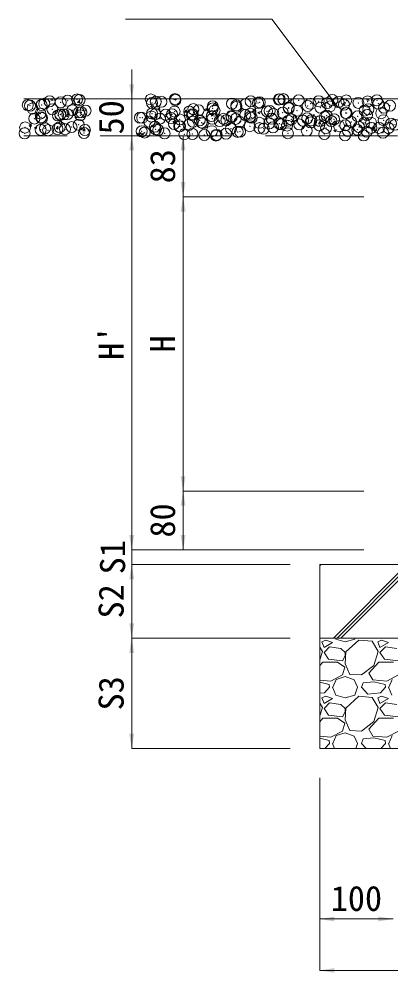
# Model space of a CAD drawing. Units: millimetres at full size. Extents: x 30799 to 61844, y 11231 to 18656.
# Drawn here: x 42634 to 43141, y 16271 to 17567 of the extents above; entities that cross this region are included whole.
import ezdxf
from ezdxf.enums import TextEntityAlignment as Align

# ---------------------------------------------------------------- set-up
doc = ezdxf.new("R2010")
doc.units = ezdxf.units.MM
doc.header["$LTSCALE"] = 30
doc.header["$PDMODE"] = 32
doc.header["$PDSIZE"] = 15
doc.linetypes.add('DASHED', pattern=[7.5, 6, -1.5])
for name, color, linetype, lineweight in [('ハッチング', 7, 'Continuous', 5), ('基礎', 3, 'Continuous', 13), ('寸法線', 7, 'Continuous', 9), ('引出線', 4, 'Continuous', 9)]:
    doc.layers.add(name, color=color, linetype=linetype, lineweight=lineweight)
doc.styles.add('ＭＳ ゴシック', font='')
doc.styles.get('ＭＳ ゴシック').set_extended_font_data('MS Gothic')

# ---------------------------------------------------------------- blocks, each defined once
blk = doc.blocks.new('filled_arrow')
at = {"color": 0, "linetype": 'Continuous', "lineweight": -2}
blk.add_solid([(7.5, 1.25), (0, 0), (7.5, -1.25)], dxfattribs=at)

msp = doc.modelspace()

# ---------------------------------------------------------------- hatches: boundary and pattern name
at = {"layer": 'ハッチング'}
h = msp.add_hatch(dxfattribs=at)
h.set_pattern_fill('USER', color=256, style=0, pattern_type=2)
h.set_pattern_definition([(45, (-26797.02, 13306.27), (-63.63961, 63.63961), []), (45, (-26792.02, 13306.27), (-63.63961, 63.63961), []), (45, (-26787.02, 13306.27), (-63.63961, 63.63961), [])])
h.paths.add_polyline_path([(43043.55, 16825.88), (43043.55, 16725.88), (43783.55, 16725.88), (43783.55, 16825.88)])
h.paths.add_polyline_path([(43331.15, 16747.01), (43495.94, 16747.01), (43495.94, 16804.76), (43331.15, 16804.76)], flags=16)

# ---------------------------------------------------------------- linework, layer by layer
for p, q in [((42667.22, 17456.63), (42669.74, 17454.92)), ((42667.23, 17456.66), (42670.79, 17458.02)), ((42669.74, 17454.92), (42670.77, 17457.99)), ((42677.47, 17457.07), (42678.98, 17458.88)), ((42677.47, 17457.07), (42680.5, 17456.81)), ((42680.32, 17456.77), (42679.93, 17458.88)), ((42713.9, 17453.89), (42716.35, 17456.81)), ((42713.9, 17453.88), (42716.94, 17453.62)), ((42716.76, 17453.58), (42716.17, 17456.77)), ((42843.64, 17458.58), (42848.16, 17457.88)), ((42843.68, 17458.52), (42844.03, 17458.88)), ((42848.15, 17457.81), (42848.03, 17458.88)), ((42897.89, 17450.11), (42901.85, 17454.23)), ((42902.37, 17449.4), (42901.81, 17454.23)), ((43001.93, 17456.74), (43004.45, 17455.03)), ((43001.94, 17456.77), (43005.5, 17458.13)), ((43004.45, 17455.03), (43005.48, 17458.1)), ((43074.95, 17452.7), (43078.5, 17454.07)), ((43077.46, 17450.97), (43078.49, 17454.04)), ((43107.66, 17457.03), (43109.21, 17458.88)), ((43107.66, 17457.03), (43110.7, 17456.76)), ((43110.51, 17456.73), (43110.12, 17458.88)), ((42813.23, 17448.49), (42815.76, 17446.79)), ((42813.24, 17448.52), (42816.8, 17449.89)), ((42815.75, 17446.79), (42816.78, 17449.86)), ((42823.21, 17444.32), (42826.25, 17444.05)), ((42823.22, 17444.32), (42825.66, 17447.24)), ((42826.07, 17444.02), (42825.48, 17447.2)), ((42859.65, 17441.14), (42862.1, 17444.05)), ((42859.65, 17441.13), (42862.69, 17440.87)), ((42862.5, 17440.83), (42861.92, 17444.02)), ((42886.24, 17444.42), (42888.76, 17442.72)), ((42886.25, 17444.45), (42889.81, 17445.82)), ((42888.76, 17442.72), (42889.79, 17445.79)), ((42896.09, 17437.95), (42898.54, 17440.87)), ((42897.86, 17450.17), (42902.38, 17449.47)), ((42898.94, 17437.64), (42898.35, 17440.83)), ((42952.08, 17441.77), (42956.59, 17441.07)), ((42952.11, 17441.7), (42956.06, 17445.82)), ((42956.58, 17441), (42956.02, 17445.82)), ((42959.26, 17440.39), (42962.81, 17441.75)), ((42961.77, 17438.65), (42962.8, 17441.72)), ((43074.93, 17452.67), (43077.46, 17450.96)), ((42687.76, 17425.85), (42691.72, 17429.97)), ((42692.24, 17425.14), (42691.68, 17429.97)), ((42697.54, 17436.17), (42700.07, 17434.47)), ((42697.55, 17436.21), (42701.11, 17437.57)), ((42700.07, 17434.47), (42701.1, 17437.54)), ((42843.55, 17428.04), (42846.08, 17426.33)), ((42843.57, 17428.07), (42847.12, 17429.43)), ((42846.08, 17426.33), (42847.11, 17429.4)), ((42896.09, 17437.94), (42899.13, 17437.68)), ((42932.53, 17434.76), (42934.97, 17437.68)), ((42932.53, 17434.76), (42935.56, 17434.49)), ((42935.38, 17434.46), (42934.79, 17437.64)), ((42959.24, 17440.35), (42961.77, 17438.65)), ((42968.96, 17431.57), (42971.41, 17434.49)), ((42968.96, 17431.57), (42972, 17431.3)), ((42971.81, 17431.27), (42971.23, 17434.45)), ((43005.4, 17428.38), (43007.85, 17431.3)), ((43005.4, 17428.38), (43008.44, 17428.12)), ((43006.29, 17433.36), (43010.81, 17432.66)), ((43006.32, 17433.29), (43010.28, 17437.42)), ((43008.25, 17428.08), (43007.66, 17431.27)), ((43010.8, 17432.59), (43010.24, 17437.41)), ((43032.25, 17436.28), (43034.78, 17434.58)), ((43032.26, 17436.32), (43035.82, 17437.68)), ((43034.77, 17434.58), (43035.8, 17437.65)), ((43041.84, 17425.2), (43044.29, 17428.11)), ((43044.69, 17424.89), (43044.1, 17428.08)), ((43060.54, 17424.88), (43064.5, 17429.01)), ((43065.01, 17424.18), (43064.45, 17429)), ((43105.25, 17432.22), (43107.78, 17430.51)), ((43105.27, 17432.25), (43108.83, 17433.61)), ((43107.78, 17430.51), (43108.81, 17433.58)), ((42648.08, 17422.05), (42650.53, 17424.97)), ((42648.08, 17422.05), (42651.12, 17421.78)), ((42650.93, 17421.75), (42650.34, 17424.93)), ((42654.86, 17419.79), (42657.38, 17418.08)), ((42654.87, 17419.82), (42658.43, 17421.19)), ((42657.38, 17418.09), (42658.41, 17421.16)), ((42684.52, 17418.86), (42686.97, 17421.78)), ((42684.52, 17418.86), (42687.55, 17418.59)), ((42687.37, 17418.56), (42686.78, 17421.74)), ((42687.73, 17425.91), (42692.25, 17425.21)), ((42720.95, 17415.68), (42723.4, 17418.59)), ((42720.95, 17415.67), (42723.99, 17415.41)), ((42723.8, 17415.37), (42723.22, 17418.56)), ((42727.86, 17415.72), (42730.36, 17414.04)), ((42727.88, 17415.75), (42730.36, 17416.71)), ((42916.56, 17423.97), (42919.09, 17422.26)), ((42916.57, 17424), (42920.13, 17425.37)), ((42919.08, 17422.26), (42920.11, 17425.33)), ((42989.56, 17419.9), (42992.09, 17418.2)), ((42989.58, 17419.93), (42993.14, 17421.3)), ((42992.09, 17418.2), (42993.12, 17421.27)), ((43041.84, 17425.19), (43044.87, 17424.93)), ((43060.51, 17424.95), (43065.03, 17424.25)), ((43062.57, 17415.83), (43065.1, 17414.13)), ((43062.59, 17415.86), (43066.14, 17417.23)), ((43065.1, 17414.13), (43066.13, 17417.2)), ((43078.27, 17422.01), (43080.72, 17424.93)), ((43078.27, 17422.01), (43081.31, 17421.74)), ((43081.12, 17421.71), (43080.54, 17424.89)), ((43114.71, 17418.82), (43117.16, 17421.74)), ((43114.71, 17418.82), (43117.75, 17418.55)), ((43114.72, 17416.54), (43119.24, 17415.84)), ((43114.75, 17416.48), (43118.71, 17420.6)), ((43117.56, 17418.52), (43116.97, 17421.7)), ((43119.23, 17415.77), (43118.67, 17420.59)), ((42795.14, 17410.87), (42796.28, 17412.22)), ((42795.14, 17409.18), (42796.86, 17409.03)), ((42796.68, 17409), (42796.09, 17412.18)), ((42796.16, 17409.1), (42797.55, 17408.88)), ((42796.19, 17409.03), (42800.15, 17413.16)), ((42800.61, 17408.88), (42800.11, 17413.15)), ((42800.87, 17411.65), (42803.4, 17409.95)), ((42800.88, 17411.68), (42804.44, 17413.05)), ((42803.39, 17409.95), (42804.42, 17413.02)), ((42832.55, 17408.88), (42832.53, 17408.99)), ((42832.59, 17408.88), (42832.71, 17409.03)), ((42877.19, 17408.88), (42877.45, 17408.98)), ((42877.41, 17408.88), (42877.43, 17408.95)), ((43135.58, 17411.76), (43138.1, 17410.06)), ((43135.59, 17411.8), (43139.15, 17413.16)), ((43138.1, 17410.06), (43139.13, 17413.13)), ((43051.71, 16723.08), (43046.38, 16720.8)), ((43046.38, 16720.8), (43049.43, 16713.18)), ((43049.43, 16713.18), (43060.86, 16720.03)), ((43060.86, 16720.03), (43051.71, 16723.08)), ((43064.88, 16725.88), (43065.43, 16724.61)), ((43065.43, 16724.61), (43078.38, 16720.8)), ((43078.38, 16720.8), (43091.34, 16724.61)), ((43096.67, 16723.08), (43079.15, 16707.08)), ((43091.34, 16724.61), (43091.79, 16725.88)), ((43114.96, 16721.56), (43096.67, 16723.08)), ((43123.34, 16707.84), (43114.96, 16721.56)), ((43127.91, 16723.08), (43122.58, 16720.8)), ((43122.58, 16720.8), (43125.63, 16713.18)), ((43125.63, 16713.18), (43137.06, 16720.03)), ((43137.06, 16720.03), (43127.91, 16723.08)), ((43047.14, 16707.84), (43043.55, 16713.72)), ((43043.55, 16696.61), (43047.14, 16707.84)), ((43057.05, 16713.94), (43049.43, 16706.32)), ((43049.43, 16706.32), (43055.52, 16697.17)), ((43072.29, 16711.65), (43057.05, 16713.94)), ((43078.38, 16706.32), (43072.29, 16711.65)), ((43074.57, 16694.89), (43078.38, 16701.75)), ((43079.15, 16707.08), (43078.38, 16691.08)), ((43078.38, 16701.75), (43078.38, 16706.32)), ((43117.25, 16688.79), (43123.34, 16707.84)), ((43133.25, 16713.94), (43125.63, 16706.32)), ((43125.63, 16706.32), (43131.72, 16697.17)), ((43148.49, 16711.65), (43133.25, 16713.94)), ((43043.55, 16688.52), (43047.9, 16693.36)), ((43047.9, 16693.36), (43067.72, 16693.36)), ((43055.52, 16697.17), (43074.57, 16694.89)), ((43067.72, 16693.36), (43077.62, 16686.51)), ((43078.38, 16691.08), (43084.48, 16676.6)), ((43100.48, 16675.84), (43117.25, 16688.79)), ((43110.39, 16678.12), (43124.1, 16693.36)), ((43124.1, 16693.36), (43143.92, 16693.36)), ((43131.72, 16697.17), (43150.77, 16694.89)), ((43074.57, 16675.84), (43058.57, 16667.46)), ((43077.62, 16686.51), (43074.57, 16675.84)), ((43084.48, 16676.6), (43100.48, 16675.84)), ((43115.72, 16668.98), (43110.39, 16678.12)), ((43150.77, 16675.84), (43134.77, 16667.46)), ((43058.57, 16667.46), (43043.55, 16668.66)), ((43056.29, 16662.88), (43043.55, 16666.07)), ((43057.05, 16659.07), (43056.29, 16662.88)), ((43061.62, 16659.07), (43066.19, 16669.74)), ((43066.19, 16669.74), (43078.38, 16673.55)), ((43078.38, 16673.55), (43090.58, 16668.98)), ((43090.58, 16668.98), (43095.15, 16659.07)), ((43100.48, 16659.07), (43102.77, 16665.17)), ((43117.25, 16666.69), (43102.77, 16665.17)), ((43134.77, 16667.46), (43115.72, 16668.98)), ((43132.49, 16662.88), (43117.25, 16666.69)), ((43133.25, 16659.07), (43132.49, 16662.88)), ((43137.82, 16659.07), (43142.39, 16669.74)), ((43050.19, 16651.45), (43043.55, 16650.88)), ((43057.05, 16659.07), (43050.19, 16651.45)), ((43060.86, 16659.07), (43065.43, 16648.41)), ((43091.34, 16648.41), (43095.15, 16659.07)), ((43108.86, 16649.93), (43100.48, 16659.07)), ((43126.39, 16651.45), (43108.86, 16649.93)), ((43133.25, 16659.07), (43126.39, 16651.45)), ((43137.06, 16659.07), (43141.63, 16648.41)), ((43047.14, 16631.64), (43043.55, 16637.52)), ((43051.71, 16646.88), (43046.38, 16644.6)), ((43046.38, 16644.6), (43049.43, 16636.98)), ((43049.43, 16636.98), (43060.86, 16643.83)), ((43057.05, 16637.74), (43049.43, 16630.12)), ((43060.86, 16643.83), (43051.71, 16646.88)), ((43072.29, 16635.45), (43057.05, 16637.74)), ((43065.43, 16648.41), (43078.38, 16644.6)), ((43078.38, 16644.6), (43091.34, 16648.41)), ((43096.67, 16646.88), (43079.15, 16630.88)), ((43114.96, 16645.36), (43096.67, 16646.88)), ((43123.34, 16631.64), (43114.96, 16645.36)), ((43127.91, 16646.88), (43122.58, 16644.6)), ((43122.58, 16644.6), (43125.63, 16636.98)), ((43125.63, 16636.98), (43137.06, 16643.83)), ((43133.25, 16637.74), (43125.63, 16630.12)), ((43137.06, 16643.83), (43127.91, 16646.88)), ((43148.49, 16635.45), (43133.25, 16637.74)), ((43043.55, 16620.41), (43047.14, 16631.64)), ((43049.43, 16630.12), (43055.52, 16620.97)), ((43078.38, 16630.12), (43072.29, 16635.45)), ((43074.57, 16618.69), (43078.38, 16625.55)), ((43079.15, 16630.88), (43078.38, 16614.88)), ((43078.38, 16625.55), (43078.38, 16630.12)), ((43117.25, 16612.59), (43123.34, 16631.64)), ((43125.63, 16630.12), (43131.72, 16620.97)), ((43043.55, 16612.32), (43047.9, 16617.16)), ((43047.9, 16617.16), (43067.72, 16617.16)), ((43055.52, 16620.97), (43074.57, 16618.69)), ((43067.72, 16617.16), (43077.62, 16610.31)), ((43078.38, 16614.88), (43084.48, 16600.4)), ((43100.48, 16599.64), (43117.25, 16612.59)), ((43110.39, 16601.92), (43124.1, 16617.16)), ((43124.1, 16617.16), (43143.92, 16617.16)), ((43131.72, 16620.97), (43150.77, 16618.69)), ((43074.57, 16599.64), (43058.57, 16591.26)), ((43077.62, 16610.31), (43074.57, 16599.64)), ((43084.48, 16600.4), (43100.48, 16599.64)), ((43115.72, 16592.78), (43110.39, 16601.92)), ((43150.77, 16599.64), (43134.77, 16591.26)), ((43058.57, 16591.26), (43043.55, 16592.46)), ((43056.29, 16586.68), (43043.55, 16589.87)), ((43057.05, 16582.87), (43056.29, 16586.68)), ((43061.62, 16582.87), (43066.19, 16593.54)), ((43066.19, 16593.54), (43078.38, 16597.35)), ((43078.38, 16597.35), (43090.58, 16592.78)), ((43090.58, 16592.78), (43095.15, 16582.87)), ((43100.48, 16582.87), (43102.77, 16588.97)), ((43117.25, 16590.49), (43102.77, 16588.97)), ((43134.77, 16591.26), (43115.72, 16592.78)), ((43132.49, 16586.68), (43117.25, 16590.49)), ((43133.25, 16582.87), (43132.49, 16586.68)), ((43137.82, 16582.87), (43142.39, 16593.54)), ((43057.05, 16582.87), (43050.75, 16575.88)), ((43060.86, 16582.87), (43063.85, 16575.88)), ((43092.65, 16575.88), (43095.15, 16582.87)), ((43106.89, 16575.88), (43100.48, 16582.87)), ((43133.25, 16582.87), (43126.95, 16575.88)), ((43137.06, 16582.87), (43140.05, 16575.88))]:
    msp.add_line(p, q, dxfattribs=at)
for p in [(42646.06, 17450.52), (42649.16, 17449.75), (42664.77, 17450.74), (42668.4, 17452.28), (42675.68, 17455.6), (42690.85, 17454.32), (42700.48, 17456.5), (42713.2, 17458.18), (42716.51, 17457.57), (42813.59, 17458.17), (42815.2, 17453.33), (42820.4, 17455.11), (42827.91, 17455), (42846.48, 17458.68), (42847.15, 17457.53), (42897.91, 17448.83), (42923.99, 17452.41), (42929.91, 17450.15), (42929.99, 17448.2), (42942.63, 17451.83), (42949.65, 17455.66), (42959.62, 17453.28), (42961.87, 17454.36), (42987.86, 17458.12), (42989.25, 17458.37), (42993.95, 17458.58), (43001.42, 17447.22), (43014.98, 17456.97), (43027.16, 17449.39), (43031.04, 17452.3), (43042.1, 17455.82), (43044.63, 17446.98), (43053.55, 17453.2), (43057.34, 17448.65), (43060.67, 17457.39), (43069.21, 17454.68), (43076.58, 17451.19), (43079.63, 17456.77), (43096.33, 17453.53), (43108.67, 17455.41), (43121.38, 17457.08), (43123.45, 17452.39), (43131.06, 17446.92), (43139.32, 17449.78), (42652.55, 17445.91), (42663.26, 17439.08), (42664.15, 17433.83), (42679.67, 17444.76), (42687.12, 17436.47), (42690.23, 17437.41), (42690.38, 17437.94), (42695.09, 17437.83), (42699.83, 17438.14), (42706.79, 17443.61), (42715.89, 17440.66), (42717.5, 17436.79), (42719.07, 17440.67), (42724.71, 17442.91), (42798.85, 17433.35), (42801.83, 17433.29), (42814.55, 17434.97), (42815.26, 17439.03), (42819.78, 17438.2), (42833.79, 17437.5), (42842.38, 17437.89), (42845.87, 17441.77), (42865.87, 17441.72), (42869.49, 17436.74), (42870.74, 17438.03), (42871.53, 17445.02), (42878.59, 17443.4), (42896.61, 17435.59), (42897.83, 17445.93), (42900.37, 17443.11), (42923.38, 17435.5), (42923.73, 17434.45), (42942.17, 17437.05), (42948.5, 17434.32), (42949.04, 17438.75), (42950.85, 17433.3), (42971.79, 17442.13), (42975.42, 17442.56), (42980.59, 17438.55), (42993.3, 17440.22), (43001.5, 17446.14), (43012.54, 17442.76), (43050.45, 17434.52), (43052.93, 17436.29), (43079.01, 17439.86), (43080.07, 17439.61), (43095.3, 17435.37), (43104.67, 17443.12), (43108.02, 17437.05), (43109.7, 17444.69), (43127.26, 17439.58), (42655.03, 17432.24), (42665.46, 17432.74), (42689.61, 17420.5), (42705.71, 17420.64), (42715.27, 17423.75), (42811.49, 17427.86), (42819.17, 17421.28), (42825.97, 17432.21), (42841.12, 17432.94), (42845.25, 17424.86), (42852.51, 17421.69), (42853.09, 17431.06), (42853.29, 17421.79), (42865.22, 17423.36), (42870.91, 17428.11), (42880.21, 17429.92), (42882.92, 17426.87), (42884.46, 17425.89), (42897.29, 17431.92), (42907.32, 17428.77), (42912.54, 17431.96), (42916.55, 17430.12), (42929.26, 17431.79), (42934.44, 17427.62), (42948.42, 17421.84), (42961.56, 17426.48), (42974.8, 17425.65), (42977.97, 17432.16), (42988.68, 17425.33), (42991.19, 17424.35), (42999.18, 17422.72), (43000.89, 17429.23), (43005.08, 17431.01), (43015.8, 17424.19), (43020.82, 17429.44), (43026.54, 17432.48), (43031.26, 17426.94), (43032.2, 17429.87), (43042.91, 17423.04), (43043.98, 17428.62), (43059.32, 17428.72), (43063.22, 17431.15), (43070.03, 17421.9), (43078.39, 17422.95), (43086.44, 17427.57), (43097.15, 17420.75), (43104.05, 17426.2), (43113.56, 17426.43), (43130.44, 17430.01), (43140.68, 17425.28), (43145.98, 17423.77), (42641.67, 17412.21), (42642.44, 17420.08), (42663.53, 17416.92), (42669.56, 17418.94), (42673.75, 17416.43), (42686.47, 17418.1), (42696.68, 17417.79), (42722.61, 17412.6), (42723.8, 17416.65), (42801.18, 17414.93), (42805.15, 17413.21), (42820.42, 17417.46), (42823.66, 17416.7), (42832.27, 17412.06), (42859.39, 17410.92), (42870.29, 17411.2), (42886.51, 17409.77), (42896.68, 17415.01), (42902.32, 17409.1), (42903.18, 17410.08), (42915.9, 17411.76), (42922.76, 17418.59), (42931.94, 17414.18), (42935.14, 17414.29), (42961.57, 17419.27), (42967.22, 17418.51), (42979.94, 17420.19), (43000.27, 17412.31), (43025.93, 17415.57), (43049.85, 17411.11), (43052.31, 17419.38), (43077.97, 17409.3), (43081.94, 17415.34), (43094.65, 17417.01), (43103.44, 17409.29), (43107.6, 17414.38), (43113.89, 17419.55), (43124.27, 17419.6), (43129.82, 17413.1), (43137.23, 17419.47)]:
    msp.add_point(p, dxfattribs=at)
at = {"layer": '基礎'}
for p, q in [((43950.86, 17458.88), (42640.86, 17458.88)), ((43043.55, 16825.88), (43783.55, 16825.88)), ((43043.55, 16825.88), (43043.55, 16575.88)), ((43043.55, 16725.88), (43783.55, 16725.88)), ((43043.55, 16575.88), (43783.55, 16575.88))]:
    msp.add_line(p, q, dxfattribs=at)
at = {"layer": '基礎', "linetype": 'DASHED', "lineweight": 15}
msp.add_line((43149.55, 17408.88), (42640.86, 17408.88), dxfattribs=at)
at = {"layer": '寸法線', "lineweight": 13}
for p, q in [((42787.56, 17498.88), (42787.56, 17368.88)), ((42787.56, 17408.88), (42787.56, 16845.88)), ((42857.56, 17408.88), (42857.56, 17325.88)), ((43103.55, 17325.88), (42857.56, 17325.88)), ((42857.56, 17325.88), (42857.56, 16925.88)), ((43103.55, 17325.88), (42857.56, 17325.88)), ((43103.55, 16925.88), (42857.56, 16925.88)), ((42857.56, 16925.88), (42857.56, 16845.88)), ((43103.55, 16925.88), (42857.56, 16925.88)), ((42787.56, 16885.88), (42787.56, 16785.88)), ((43103.55, 16845.88), (42787.56, 16845.88)), ((43103.55, 16845.88), (42802.56, 16845.88)), ((43103.55, 16845.88), (42857.56, 16845.88)), ((42787.56, 16825.88), (42787.56, 16725.88)), ((43003.55, 16825.88), (42787.56, 16825.88)), ((43003.55, 16825.88), (42802.56, 16825.88)), ((43003.55, 16725.88), (42787.56, 16725.88)), ((42787.56, 16725.88), (42787.56, 16575.88)), ((43003.55, 16725.88), (42787.56, 16725.88)), ((43003.55, 16575.88), (42787.56, 16575.88)), ((43043.55, 16535.88), (43043.55, 16344.1)), ((43043.55, 16535.88), (43043.55, 16274.1)), ((43143.55, 16344.1), (43043.55, 16344.1)), ((43043.55, 16274.1), (43783.55, 16274.1))]:
    msp.add_line(p, q, dxfattribs=at)
at = {"layer": '引出線'}
msp.add_lwpolyline([(43068.48, 17447.46), (42978.43, 17567.47), (42779.34, 17567.47)], dxfattribs=at)

# ---------------------------------------------------------------- block references
at = {"layer": '寸法線', "lineweight": 13, "xscale": 2.67, "yscale": 2.67}
for p, rotation in [((42787.56, 17458.88), 90), ((42787.56, 17408.88), 270), ((42787.56, 17408.88), 270), ((42857.56, 17408.88), 270), ((42857.56, 17325.88), 90), ((42857.56, 17325.88), 270), ((42857.56, 16925.88), 90), ((42857.56, 16925.88), 270), ((42787.56, 16845.88), 90), ((42787.56, 16845.88), 90), ((42857.56, 16845.88), 90), ((42787.56, 16825.88), 270), ((42787.56, 16825.88), 270), ((42787.56, 16725.88), 90), ((42787.56, 16725.88), 270), ((42787.56, 16575.88), 90), ((43143.55, 16344.1), 180)]:
    msp.add_blockref('filled_arrow', p, dxfattribs=dict(at, rotation=rotation))
for p in [(43043.55, 16344.1), (43043.55, 16274.1)]:
    msp.add_blockref('filled_arrow', p, dxfattribs=at)
at = {"layer": '引出線', "xscale": 0.133, "yscale": 0.133, "rotation": 126.9}
msp.add_blockref('filled_arrow', (43068.48, 17447.46), dxfattribs=at)

# ---------------------------------------------------------------- texts
at = {"layer": '寸法線', "style": 'ＭＳ ゴシック'}
for s, p in [('50', (42759.56, 17433.88)), ('83', (42829.56, 17367.38)), ("H'", (42759.56, 17127.38)), ('H', (42829.56, 17125.88)), ('80', (42829.56, 16885.88)), ('S1', (42761.56, 16835.88)), ('S2', (42759.56, 16775.88)), ('S3', (42759.56, 16650.88))]:
    msp.add_text(s, height=34.18, rotation=90, dxfattribs=at).set_placement(p, align=Align.MIDDLE_CENTER)
msp.add_text('100', height=34.18, dxfattribs=at).set_placement((43093.55, 16372.1), align=Align.MIDDLE_CENTER)

doc.saveas('drawing.dxf')
